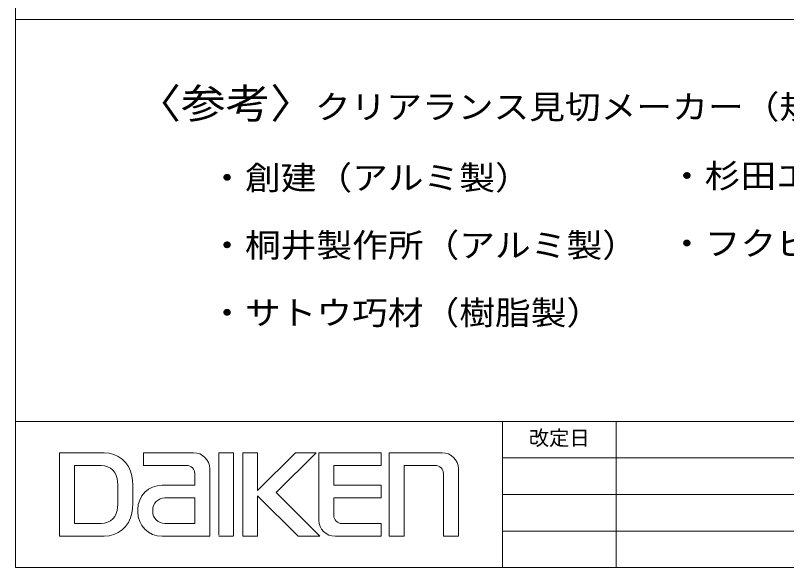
# Model space of a CAD drawing. Units: millimetres, scale not verified. Extents: x -2077 to 2023, y -1433 to 1417.
# Drawn here: x -2077 to -1127, y -1433 to -753 of the extents above; entities that cross this region are included whole.
import ezdxf
from ezdxf.enums import TextEntityAlignment as Align

# ---------------------------------------------------------------- set-up
doc = ezdxf.new("R2010")
doc.units = ezdxf.units.MM
doc.header["$LTSCALE"] = 10
for name, color, linetype, lineweight in [('1-2_文字', 7, 'Continuous', 9), ('F-0_図枠', 7, 'Continuous', 9), ('F-1_レイアウト', 7, 'Continuous', 9)]:
    doc.layers.add(name, color=color, linetype=linetype, lineweight=lineweight)
doc.styles.add('ＭＳ ゴシック', font='')
doc.styles.get('ＭＳ ゴシック').set_extended_font_data('MS Gothic')

msp = doc.modelspace()

# ---------------------------------------------------------------- linework, layer by layer
at = {"layer": 'F-0_図枠'}
for p, q in [((-2077.43, -1432.82), (-2077.43, 1417.18)), ((-2077.43, -1252.82), (2022.57, -1252.82)), ((-1477.43, -1252.82), (-1477.43, -1432.82)), ((-1337.43, -1432.82), (-1337.43, -1252.82)), ((-2023.13, -1394.33), (-2023.13, -1291.32)), ((-1968.24, -1291.32), (-2023.13, -1291.32)), ((-1919.47, -1307.07), (-1919.47, -1291.32)), ((-1858.11, -1291.32), (-1919.47, -1291.32)), ((-1826.96, -1393.01), (-1826.96, -1291.32)), ((-1797.44, -1394.33), (-1797.44, -1291.32)), ((-1779.07, -1291.32), (-1797.44, -1291.32)), ((-1779.07, -1337.9), (-1732.48, -1291.32)), ((-1779.07, -1337.9), (-1779.07, -1291.32)), ((-1756.1, -1340.53), (-1706.9, -1291.32)), ((-1706.9, -1291.32), (-1732.48, -1291.32)), ((-1626.86, -1291.32), (-1703.62, -1291.32)), ((-1703.62, -1374.33), (-1703.62, -1291.32)), ((-1626.86, -1291.32), (-1626.86, -1307.07)), ((-1617.02, -1394.33), (-1617.02, -1291.32)), ((-1551.73, -1291.32), (-1617.02, -1291.32)), ((-1477.43, -1297.82), (-197.43, -1297.82)), ((-2004.76, -1378.58), (-2004.76, -1307.07)), ((-1971.61, -1307.07), (-2004.76, -1307.07)), ((-1866.48, -1307.07), (-1919.47, -1307.07)), ((-1626.86, -1307.07), (-1685.25, -1307.07)), ((-1685.25, -1331.34), (-1685.25, -1307.07)), ((-1598.65, -1394.33), (-1598.65, -1307.07)), ((-1560.1, -1307.07), (-1598.65, -1307.07)), ((-1856.48, -1317.07), (-1856.48, -1331.34)), ((-1838.11, -1311.32), (-1838.11, -1394.33)), ((-1550.1, -1317.07), (-1550.1, -1394.33)), ((-1531.73, -1311.32), (-1531.73, -1394.33)), ((-1896.68, -1331.34), (-1856.48, -1331.34)), ((-1626.86, -1331.34), (-1685.25, -1331.34)), ((-1626.86, -1331.34), (-1626.86, -1347.09)), ((-1893.31, -1347.09), (-1856.48, -1347.09)), ((-1856.48, -1347.09), (-1856.48, -1378.58)), ((-1779.07, -1344.46), (-1729.2, -1394.33)), ((-1779.07, -1394.33), (-1779.07, -1344.46)), ((-1756.1, -1340.53), (-1702.3, -1394.33)), ((-1626.86, -1347.09), (-1685.25, -1347.09)), ((-1685.25, -1368.58), (-1685.25, -1347.09)), ((-1477.43, -1342.82), (-617.43, -1342.82)), ((-1926.68, -1364.33), (-1926.68, -1361.34)), ((-1908.31, -1363.58), (-1908.31, -1362.09)), ((-1971.61, -1378.58), (-2004.76, -1378.58)), ((-1893.31, -1378.58), (-1856.48, -1378.58)), ((-1675.25, -1378.58), (-1626.86, -1378.58)), ((-1626.86, -1378.58), (-1626.86, -1394.33)), ((-1968.24, -1394.33), (-2023.13, -1394.33)), ((-1896.68, -1394.33), (-1838.11, -1394.33)), ((-1826.96, -1394.33), (-1808.59, -1394.33)), ((-1797.44, -1394.33), (-1779.07, -1394.33)), ((-1729.2, -1394.33), (-1702.3, -1394.33)), ((-1683.62, -1394.33), (-1626.86, -1394.33)), ((-1617.02, -1394.33), (-1598.65, -1394.33)), ((-1550.1, -1394.33), (-1531.73, -1394.33)), ((-1477.43, -1387.82), (-617.43, -1387.82)), ((-2077.43, -1432.82), (2022.57, -1432.82))]:
    msp.add_line(p, q, dxfattribs=at)
msp.add_lwpolyline([(-1808.59, -1393.67), (-1808.59, -1291.32), (-1826.96, -1291.32)], dxfattribs=at)
for centre, radius, start, end in [((-1968.24, -1326.32), 35, 10.62488, 90), ((-1858.11, -1311.32), 20, 0, 90), ((-1551.73, -1311.32), 20, 0, 90), ((-1971.61, -1327.07), 20, 0, 90), ((-1866.48, -1317.07), 10, 0, 90), ((-1560.1, -1317.07), 10, 0, 90), ((-2145.71, -1342.82), 213.1, 353.81627, 6.18373), ((-2216.58, -1342.82), 265.43, 356.59695, 3.40305), ((-1896.68, -1361.34), 30, 90, 180), ((-1893.31, -1362.09), 15, 90, 180), ((-1971.61, -1358.58), 20, 270, 0), ((-1968.24, -1359.33), 35, 270, 349.37512), ((-1896.68, -1364.33), 30, 180, 270), ((-1893.31, -1363.58), 15, 180, 270), ((-1683.62, -1374.33), 20, 180, 270), ((-1675.25, -1368.58), 10, 180, 270)]:
    msp.add_arc(centre, radius, start, end, dxfattribs=at)
at = {"layer": 'F-1_レイアウト'}
msp.add_line((-2077.43, -757.82), (-182.43, -757.82), dxfattribs=at)

# ---------------------------------------------------------------- texts
at = {"layer": '1-2_文字', "style": 'ＭＳ ゴシック', "width": 1.1}
for s, height, p in [('〈参考〉', 36.66, (-1928.5, -890.51)), ('クリアランス見切メーカー（規格品）', 29.33, (-1708.48, -888.98)), ('・杉田エース（樹脂製）', 29.33, (-1272.27, -973.95)), ('・創建（アルミ製）', 29.33, (-1838.68, -976.18)), ('・桐井製作所（アルミ製）', 29.33, (-1838.68, -1059.31)), ('・フクビ化学工業（樹脂製・アルミ製）', 29.33, (-1272.27, -1057.08)), ('・サトウ巧材（樹脂製）', 29.33, (-1838.68, -1142.43))]:
    msp.add_text(s, height=height, dxfattribs=at).set_placement(p, align=Align.BOTTOM_LEFT)
at = {"layer": 'F-0_図枠', "style": 'ＭＳ ゴシック'}
msp.add_text('改定日', height=18.33, dxfattribs=at).set_placement((-1444.93, -1287.82), align=Align.BOTTOM_LEFT)

doc.saveas('drawing.dxf')
